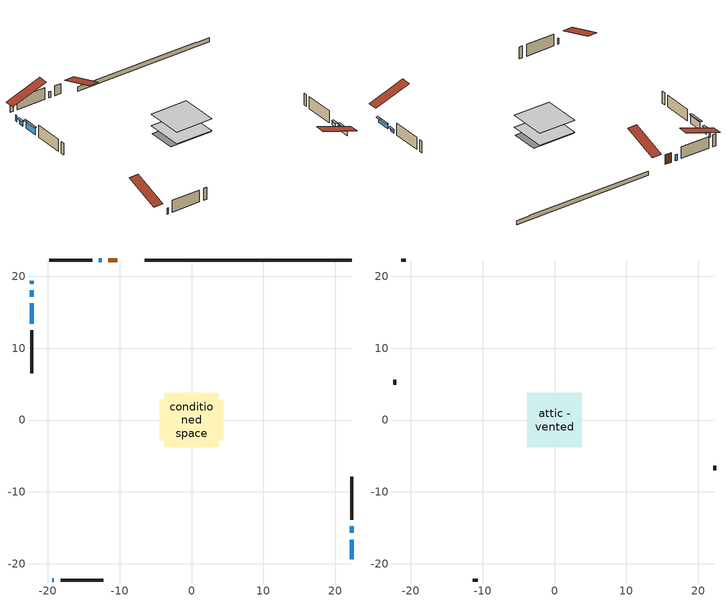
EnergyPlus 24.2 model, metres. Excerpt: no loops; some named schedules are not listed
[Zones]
conditioned space
 floor adiabatic (Floor2 construction): -3.51,-3.51 -3.51,3.51 3.51,3.51 3.51,-3.51 z0.91
 floor adiabatic (AdiabaticFloorConstruction): -3.82,-3.82 -3.82,3.82 3.82,3.82 3.82,-3.82 z0.91
 floor foundation (Slab1 construction): -4.4,-2.8 -4.4,2.8 4.4,2.8 4.4,-2.8 z0
 wall outside (AdiabaticWallConstruction 1): -10.33,22.28 -11.59,22.28 z0.91:2.94
 wall outside (AdiabaticWallConstruction): -12.51,22.28 -12.9,22.28 / -22.28,19.39 -22.28,19.01 / -19.39,-22.28 -19.16,-22.28 z0.91:2.13; 22.28,-19.39 22.28,-16.65 / -22.28,18.08 -22.28,17.17 z0.91:1.83; 22.28,-15.72 22.28,-14.8 z0.91:1.52; -22.28,16.24 -22.28,13.39 z0.91:2.43
 wall outside (Wall1 construction): -13.82,22.28 -19.78,22.28 / -18.24,-22.28 -12.28,-22.28 / -22.28,12.47 -22.28,6.51 / 22.28,-13.88 22.28,-7.92 z0.91:3.35
 wall foundation (FoundationWall1 construction): -6.51,22.28,0 -6.51,22.28,0.91 19.4,22.28,0.91 19.4,22.28,0.81 22.28,22.28,0.81 22.28,22.28,0
 window (WindowConstruction 4): -12.51,22.28 -12.9,22.28 z0.91:2.13
 window (WindowConstruction 5): -22.28,19.39 -22.28,19.01 z0.91:2.13
 window (WindowConstruction): 22.28,-19.39 22.28,-16.65 z0.91:1.82
 window (WindowConstruction 1): 22.28,-15.72 22.28,-14.81 z0.91:1.52
 window (WindowConstruction 2): -22.28,18.08 -22.28,17.17 z0.91:1.82
 window (WindowConstruction 3): -22.28,16.24 -22.28,13.4 z0.91:2.43
 window (WindowConstruction 6): -19.39,-22.28 -19.16,-22.28 z0.91:2.13
 door (Door): -10.33,22.28 -11.58,22.28 z0.91:2.94
 ceiling adiabatic (AdiabaticFloorConstruction): 3.82,-3.82 3.82,3.82 -3.82,3.82 -3.82,-3.82 z0.91
attic - vented
 floor to conditioned space (Floor1 construction Reversed): -3.82,-3.82 -3.82,3.82 3.82,3.82 3.82,-3.82 z3.35
 wall outside (Wall2 construction): -20.71,22.28 -21.35,22.28 / -11.35,-22.28 -10.71,-22.28 / -22.28,5.58 -22.28,4.94 / 22.28,-6.99 22.28,-6.35 z0.91:3.35
 roof outside (Roof1 construction): -9.4,22.28,3.35 -9.4,14.84,5.83 -7.44,14.84,5.83 -7.44,22.28,3.35; -20.32,-22.28,3.35 -20.32,-14.84,5.83 -22.28,-14.84,5.83 -22.28,-22.28,3.35; -22.28,20.32,3.35 -14.84,20.32,5.83 -14.84,22.28,5.83 -22.28,22.28,3.35; 22.28,-20.32,3.35 14.84,-20.32,5.83 14.84,-22.28,5.83 22.28,-22.28,3.35
shading: 22.28,-16.45 22.28,-19.59 22.69,-19.59 22.69,-16.45 z2.03; 22.28,-14.61 22.28,-15.92 22.69,-15.92 22.69,-14.61 z1.72; -22.28,16.97 -22.28,18.28 -22.69,18.28 -22.69,16.97 z2.03; -22.28,13.19 -22.28,16.44 -22.69,16.44 -22.69,13.19 z2.64
[Building]
Building 1: Terrain=Suburbs
[Site:Location]
Trenton AP_ON: Latitude {deg}=44.12; Longitude {deg}=-77.53; Time Zone {hr}=-5; Elevation {m}=86; Keep Site Location Information=Yes
[Site:GroundTemperature:Shallow]
3.8015, 1.8568, 1.70106, 2.62392, 6.3287, 10.0162, 13.2131, 15.2382, 15.4103, 13.7632, 10.6478, 7.07342
[Site:WaterMainsTemperature]
Calculation Method=Schedule; Temperature Schedule=mains temperature schedule
[Material] Roughness=Rough; Thermal Absorptance=0.9
Name | Thickness {m} | Conductivity {W/m-K} | Density {kg/m3} | Specific Heat {J/kg-K} | Solar Absorptance | Visible Absorptance
asphalt or fiberglass shingles | 0.00635 | 0.162714 | 1121.4 | 1465.45 | 0.4 | 0.4
ceiling stud and cavity | 0.1397 | 0.0789425 | 65.682 | 1177.47 | 0.7 | 0.7
concrete 4.0 in. | 0.1016 | 1.803125 | 2242.8 | 837.4 | 0.7 | 0.7
concrete 8.0 in. | 0.2032 | 1.803125 | 2242.8 | 837.4 | 0.7 | 0.7
door material | 0.04445 | 0.327969 | 512.64 | 1214.23 | 0.7 | 0.7
exterior vertical ins | 0.0735271 | 0.029427 | 32.04 | 1214.23 | 0.7 | 0.7
floor covering | 0.0127 | 9.015625 | 54.468 | 1339.84 | 0.6 | 0.6
floor covering 1 | 0.0127 | 0.0433444 | 54.468 | 1339.84 | 0.6 | 0.6
floor rigid ins; wall rigid ins | 0.512978 | 0.029427 | 32.04 | 1214.23 | 0.7 | 0.7
floor stud and cavity | 0.0889 | 0.197063 | 50.32683 | 1063.81 | 0.7 | 0.7
floor stud and cavity 1 | 0.1397 | 1.75129 | 37.0049 | 1207.88 | 0.7 | 0.7
furniture material conditioned space 1 | 0.1524 | 0.115458 | 640.8 | 1214.23 | 0.6 | 0.6
gypsum board | 0.0127 | 0.160291 | 801 | 837.4 | 0.6 | 0.6
gypsum board 1 | 0.0127 | 0.160291 | 801 | 837.4 | 0.7 | 0.7
osb sheathing 0.5 in. | 0.0127 | 0.115458 | 512.64 | 1214.23 | 0.7 | 0.7
osb sheathing 0.75 in. | 0.01905 | 0.115458 | 512.64 | 1214.23 | 0.7 | 0.7
slab rigid ins | 0.0355981 | 0.029427 | 32.04 | 1214.23 | 0.7 | 0.7
wall stud and cavity | 0.1397 | 0.305156 | 139.0536 | 1170.24 | 0.7 | 0.7
wall stud and cavity 1 | 0.0889 | 6.1454 | 50.32683 | 1063.81 | 0.6 | 0.6
wall stud and cavity 2 | 0.0889 | 0.380278 | 52.3479 | 1209.89 | 0.7 | 0.7
wall stud and cavity 3 | 0.0889 | 0.391764 | 83.0341 | 1211.67 | 0.7 | 0.7
wood siding | 0.0254 | 0.102417 | 544.68 | 1172.36 | 0.4 | 0.4
wood siding 1 | 0.00254 | 0.102417 | 544.68 | 1172.36 | 0.4 | 0.4
wood siding 2; wood siding 3 | 0.0254 | 0.102417 | 544.68 | 1172.36 | 0.7 | 0.7
[WindowMaterial:SimpleGlazingSystem]
Name | U-Factor {W/m2-K} | Solar Heat Gain Coefficient
WindowMaterial | 3.28416 | 0.51
WindowMaterial 1 | 3.267689 | 0.46
WindowMaterial 2 | 3.296079 | 0.7
WindowMaterial 3 | 2.99571 | 0.59
WindowMaterial 4 | 3.30232 | 0.55
[Construction]
AdiabaticFloorConstruction: floor stud and cavity 1, floor rigid ins, osb sheathing 0.75 in., floor covering 1
AdiabaticWallConstruction: wood siding 2, wall rigid ins, wall stud and cavity 2, gypsum board
AdiabaticWallConstruction 1: wood siding 3, wall rigid ins, wall stud and cavity 2, gypsum board
Door: door material
Floor1 construction Reversed: gypsum board, ceiling stud and cavity
Floor2 construction: floor stud and cavity, floor covering
FoundationWall1 construction: concrete 8.0 in., gypsum board 1
furniture construction conditioned space 1: furniture material conditioned space 1
PartitionWallConstruction: gypsum board, wall stud and cavity 3, gypsum board
Roof1 construction: asphalt or fiberglass shingles
Slab1 construction: slab rigid ins, concrete 4.0 in.
Wall1 construction: wood siding, osb sheathing 0.5 in., wall stud and cavity, gypsum board
Wall2 construction: wood siding 1, wall stud and cavity 1
WindowConstruction; WindowConstruction 2: WindowMaterial
WindowConstruction 1: WindowMaterial 1
WindowConstruction 3: WindowMaterial 2
WindowConstruction 4; WindowConstruction 5: WindowMaterial 3
WindowConstruction 6: WindowMaterial 4
[Zone] Multiplier=1; Part of Total Floor Area=Yes
Name | Volume {m3}
attic - vented | 23.5156
conditioned space | 175.5
[Space]
Name | Zone | Volume {m3}
attic - vented 1 | attic - vented | 23.5156
conditioned space 1 | conditioned space | 175.5
[ZoneInfiltration:EffectiveLeakageArea]
infil attic - vented 1: Zone or Space=attic - vented 1; Schedule=Always On Discrete; Effective Air Leakage Area {cm2}=2547.93; Stack Coefficient=0.000342079; Wind Coefficient=1.24964e-05
[ZoneMixing]
whole house fan mix: Zone or Space=attic - vented; Schedule=Always On Continuous; Design Flow Rate Calculation Method=Flow/Zone; Design Flow Rate {m3/s}=0; Source Zone or Space=conditioned space
[SurfaceProperty:ExposedFoundationPerimeter]
Slab1: Exposed Perimeter Calculation Method=TotalExposedPerimeter; Total Exposed Perimeter {m}=28.79
[InternalMass] Zone or ZoneList=conditioned space; Space or SpaceList=conditioned space 1
Name | Construction | Surface Area {m2}
furniture mass conditioned space 1 | furniture construction conditioned space 1 | 62.7519
partition wall mass | PartitionWallConstruction | 107.64
[Lights]
interior lighting: Zone or ZoneList or Space or SpaceList=conditioned space 1; Schedule=interior lighting schedule; Design Level Calculation Method=LightingLevel; Lighting Level {W}=343.2; Return Air Fraction=0; Fraction Radiant=0.6; Fraction Visible=0.2; Fraction Replaceable=1
[People]
occupants: Zone or ZoneList or Space or SpaceList=conditioned space 1; Number of People Schedule=occupants schedule; Number of People Calculation Method=People; Number of People=3; Fraction Radiant=0.314171; Sensible Heat Fraction=0.56303; Activity Level Schedule=occupants activity schedule; Carbon Dioxide Generation Rate {m3/s-W}=0; Enable ASHRAE 55 Comfort Warnings=No; Mean Radiant Temperature Calculation Type=EnclosureAveraged
[ElectricEquipment] Zone or ZoneList or Space or SpaceList=conditioned space 1; Design Level Calculation Method=EquipmentLevel
Name | Schedule | Design Level {W} | Fraction Latent | Fraction Radiant | Fraction Lost
clothes dryer | clothes dryer schedule | 140.772 | 0.015 | 0.081 | 0.85
clothes washer | clothes washer schedule | 32.1985 | 0.03 | 0.162 | 0.7
cooking range | cooking range schedule | 215.147 | 0.08 | 0.432 | 0.2
dishwasher | dishwasher schedule | 66.8632 | 0.3 | 0.18 | 0.4
fridge | fridge schedule | 72.9452 | 0 | 0.6 | 0
mech vent house fan | mech vent house fan schedule | 0 | 0 | 0 | 1
mech vent house fan cfis | mech vent house fan cfis schedule | 0 | 0 | 0 | 0
misc plug loads | misc plug loads schedule | 494.7 | 0.045 | 0.513 | 0.1
whole house fan | Always On Discrete | 0 | 0 | 0 | 1
[OtherEquipment] Zone or ZoneList or Space or SpaceList=conditioned space 1; Design Level Calculation Method=EquipmentLevel
Name | Fuel Type | Schedule | Design Level {W} | Fraction Latent | Fraction Radiant | Fraction Lost
clothes dryer 1 | Electricity | clothes dryer schedule | 0 | 0.015 | 0.081 | 0.85
cooking range 1 | Electricity | cooking range schedule | 0 | 0.08 | 0.432 | 0.2
general water use latent | None | general water use schedule | 62.594 | 1 | 0 | 0
general water use sensible | None | general water use schedule | -61.6891 | 0 | 0.6 | 0
mech vent house fan latent load | None | Always On Discrete | 0 | 1 | 0 | 0
mech vent house fan sensible load | None | Always On Discrete | 0 | 0 | 0 | 0
water heater energy adjustment1 | Electricity | Always On Discrete | 0.01 | 0 | 0 | 1
[ZoneInfiltration:DesignFlowRate] Zone or ZoneList or Space or SpaceList=conditioned space 1; Schedule=Always On Discrete; Design Flow Rate Calculation Method=Flow/Zone; Design Flow Rate {m3/s}=0
infil flow; natural vent flow; whole house fan flow
[ZoneControl:Thermostat]
conditioned space Thermostat: Zone or ZoneList=conditioned space; Control Type Schedule=conditioned space Thermostat Schedule; Control 1=conditioned space temperature setpoint; Temperature Difference Between Cutout And Setpoint {deltaC}=0
[ThermostatSetpoint:DualSetpoint]
conditioned space temperature setpoint: Heating Setpoint Temperature Schedule=heating setpoint; Cooling Setpoint Temperature Schedule=cooling setpoint
[Zone equipment]
conditioned space: electric baseboard
[Foundation:Kiva]
Foundation Kiva 1: Initial Indoor Air Temperature {C}=18; Wall Height Above Grade {m}=0.910011; Wall Depth Below Slab {m}=0.2032; Custom Block Material Name 1=exterior vertical ins; Custom Block Depth 1 {m}=0.910011; Custom Block X Position 1 {m}=0.2159; Custom Block Z Position 1 {m}=0
[Foundation:Kiva:Settings]
Soil Conductivity {W/m-K}=0.849921; Soil Density {kg/m3}=1842.3; Soil Specific Heat {J/kg-K}=418.7; Ground Solar Absorptivity=0.9; Ground Thermal Absorptivity=0.9; Ground Surface Roughness {m}=0.03; Far-Field Width {m}=40; Deep-Ground Boundary Condition=ZeroFlux; Deep-Ground Depth {m}=40; Minimum Cell Dimension {m}=0.2; Maximum Cell Growth Coefficient=3; Simulation Timestep=Timestep
[Exterior:Lights]
exterior lighting: Schedule=exterior lighting schedule; Design Level {W}=75.6
[EnergyManagementSystem:Sensor] Output:Variable or Output:Meter Index Key=conditioned space
Name | Output:Variable or Output:Meter
conditioned_space_clg_unmet_s | Zone Cooling Setpoint Not Met Time
conditioned_space_htg_unmet_s | Zone Heating Setpoint Not Met Time
fridge_tin_s; tin_s; tin_s_1 | Zone Mean Air Temperature
tout_s | Zone Outdoor Air Drybulb Temperature
win_s | Zone Air Humidity Ratio
[Schedule:Constant]
Name | Hourly Value
Always On Continuous; mech vent house fan schedule; mech vent house fan cfis schedule; Always On Discrete | 1
occupants activity schedule | 117.228
fridge schedule | 0
[Schedule:Day:Interval]
interior lighting schedule day: No, 01:00, 0.108182, 04:00, 0.0901515, 05:00, 0.0991667, 06:00, 0.162273, 07:00, 0.270455, 08:00, 0.342576, 10:00, 0.369621, 11:00, 0.351591, 12:00, 0.333561, 13:00, 0.324545, 14:00, 0.31553, 15:00, 0.333561, 16:00, 0.369621, 17:00, 0.450758, 18:00, 0.585985, 19:00, 0.775303, 20:00, 0.955606, 21:00, 0.991667, 22:00, 0.712197, 23:00, 0.360606, 24:00, 0.162273
interior lighting schedule day 1: No, 01:00, 0.100909, 04:00, 0.0840909, 05:00, 0.0925, 06:00, 0.151364, 07:00, 0.252273, 08:00, 0.319545, 10:00, 0.344773, 11:00, 0.327955, 12:00, 0.311136, 13:00, 0.302727, 14:00, 0.294318, 15:00, 0.311136, 16:00, 0.344773, 17:00, 0.420455, 18:00, 0.546591, 19:00, 0.723182, 20:00, 0.891364, 21:00, 0.925, 22:00, 0.664318, 23:00, 0.336364, 24:00, 0.151364
interior lighting schedule day 2: No, 01:00, 0.0927273, 04:00, 0.0772727, 05:00, 0.085, 06:00, 0.139091, 07:00, 0.231818, 08:00, 0.293636, 10:00, 0.316818, 11:00, 0.301364, 12:00, 0.285909, 13:00, 0.278182, 14:00, 0.270455, 15:00, 0.285909, 16:00, 0.316818, 17:00, 0.386364, 18:00, 0.502273, 19:00, 0.664545, 20:00, 0.819091, 21:00, 0.85, 22:00, 0.610455, 23:00, 0.309091, 24:00, 0.139091
interior lighting schedule default day: No, 24:00, 0
[Schedule:Week:Daily]
interior lighting schedule Week Rule - Jan1-Jan27: interior lighting schedule day, interior lighting schedule day, interior lighting schedule day, interior lighting schedule day, interior lighting schedule day, interior lighting schedule day, interior lighting schedule day, interior lighting schedule default day, interior lighting schedule default day, interior lighting schedule default day, interior lighting schedule default day, interior lighting schedule default day
interior lighting schedule Week Rule - Jan28-Feb3: interior lighting schedule day, interior lighting schedule day, interior lighting schedule day, interior lighting schedule day, interior lighting schedule day 1, interior lighting schedule day 1, interior lighting schedule day 1, interior lighting schedule default day, interior lighting schedule default day, interior lighting schedule default day, interior lighting schedule default day, interior lighting schedule default day
interior lighting schedule Week Rule - Feb4-Feb24: interior lighting schedule day 1, interior lighting schedule day 1, interior lighting schedule day 1, interior lighting schedule day 1, interior lighting schedule day 1, interior lighting schedule day 1, interior lighting schedule day 1, interior lighting schedule default day, interior lighting schedule default day, interior lighting schedule default day, interior lighting schedule default day, interior lighting schedule default day
interior lighting schedule Week Rule - Feb25-Mar3: interior lighting schedule day 1, interior lighting schedule day 1, interior lighting schedule day 1, interior lighting schedule day 1, interior lighting schedule day 2, interior lighting schedule day 2, interior lighting schedule day 2, interior lighting schedule default day, interior lighting schedule default day, interior lighting schedule default day, interior lighting schedule default day, interior lighting schedule default day
interior lighting schedule Week Rule - Mar4-Mar31: interior lighting schedule day 2, interior lighting schedule day 2, interior lighting schedule day 2, interior lighting schedule day 2, interior lighting schedule day 2, interior lighting schedule day 2, interior lighting schedule day 2, interior lighting schedule default day, interior lighting schedule default day, interior lighting schedule default day, interior lighting schedule default day, interior lighting schedule default day
interior lighting schedule Week Rule - Apr1-Apr28: interior lighting schedule day 3, interior lighting schedule day 3, interior lighting schedule day 3, interior lighting schedule day 3, interior lighting schedule day 3, interior lighting schedule day 3, interior lighting schedule day 3, interior lighting schedule default day, interior lighting schedule default day, interior lighting schedule default day, interior lighting schedule default day, interior lighting schedule default day
interior lighting schedule Week Rule - Apr29-May5: interior lighting schedule day 3, interior lighting schedule day 3, interior lighting schedule day 4, interior lighting schedule day 4, interior lighting schedule day 4, interior lighting schedule day 4, interior lighting schedule day 4, interior lighting schedule default day, interior lighting schedule default day, interior lighting schedule default day, interior lighting schedule default day, interior lighting schedule default day
interior lighting schedule Week Rule - May6-May26: interior lighting schedule day 4, interior lighting schedule day 4, interior lighting schedule day 4, interior lighting schedule day 4, interior lighting schedule day 4, interior lighting schedule day 4, interior lighting schedule day 4, interior lighting schedule default day, interior lighting schedule default day, interior lighting schedule default day, interior lighting schedule default day, interior lighting schedule default day
interior lighting schedule Week Rule - May27-Jun2: interior lighting schedule day 4, interior lighting schedule day 4, interior lighting schedule day 4, interior lighting schedule day 4, interior lighting schedule day 4, interior lighting schedule day 5, interior lighting schedule day 5, interior lighting schedule default day, interior lighting schedule default day, interior lighting schedule default day, interior lighting schedule default day, interior lighting schedule default day
interior lighting schedule Week Rule - Jun3-Jun30: interior lighting schedule day 5, interior lighting schedule day 5, interior lighting schedule day 5, interior lighting schedule day 5, interior lighting schedule day 5, interior lighting schedule day 5, interior lighting schedule day 5, interior lighting schedule default day, interior lighting schedule default day, interior lighting schedule default day, interior lighting schedule default day, interior lighting schedule default day
interior lighting schedule Week Rule - Jul1-Jul28: interior lighting schedule day 6, interior lighting schedule day 6, interior lighting schedule day 6, interior lighting schedule day 6, interior lighting schedule day 6, interior lighting schedule day 6, interior lighting schedule day 6, interior lighting schedule default day, interior lighting schedule default day, interior lighting schedule default day, interior lighting schedule default day, interior lighting schedule default day
interior lighting schedule Week Rule - Jul29-Aug4: interior lighting schedule day 6, interior lighting schedule day 6, interior lighting schedule day 6, interior lighting schedule day 7, interior lighting schedule day 7, interior lighting schedule day 7, interior lighting schedule day 7, interior lighting schedule default day, interior lighting schedule default day, interior lighting schedule default day, interior lighting schedule default day, interior lighting schedule default day
interior lighting schedule Week Rule - Aug5-Aug25: interior lighting schedule day 7, interior lighting schedule day 7, interior lighting schedule day 7, interior lighting schedule day 7, interior lighting schedule day 7, interior lighting schedule day 7, interior lighting schedule day 7, interior lighting schedule default day, interior lighting schedule default day, interior lighting schedule default day, interior lighting schedule default day, interior lighting schedule default day
interior lighting schedule Week Rule - Aug26-Sep1: interior lighting schedule day 7, interior lighting schedule day 7, interior lighting schedule day 7, interior lighting schedule day 7, interior lighting schedule day 7, interior lighting schedule day 7, interior lighting schedule day 8, interior lighting schedule default day, interior lighting schedule default day, interior lighting schedule default day, interior lighting schedule default day, interior lighting schedule default day
interior lighting schedule Week Rule - Sep2-Sep29: interior lighting schedule day 8, interior lighting schedule day 8, interior lighting schedule day 8, interior lighting schedule day 8, interior lighting schedule day 8, interior lighting schedule day 8, interior lighting schedule day 8, interior lighting schedule default day, interior lighting schedule default day, interior lighting schedule default day, interior lighting schedule default day, interior lighting schedule default day
interior lighting schedule Week Rule - Sep30-Oct6: interior lighting schedule day 8, interior lighting schedule day 9, interior lighting schedule day 9, interior lighting schedule day 9, interior lighting schedule day 9, interior lighting schedule day 9, interior lighting schedule day 9, interior lighting schedule default day, interior lighting schedule default day, interior lighting schedule default day, interior lighting schedule default day, interior lighting schedule default day
interior lighting schedule Week Rule - Oct7-Oct27: interior lighting schedule day 9, interior lighting schedule day 9, interior lighting schedule day 9, interior lighting schedule day 9, interior lighting schedule day 9, interior lighting schedule day 9, interior lighting schedule day 9, interior lighting schedule default day, interior lighting schedule default day, interior lighting schedule default day, interior lighting schedule default day, interior lighting schedule default day
interior lighting schedule Week Rule - Oct28-Nov3: interior lighting schedule day 9, interior lighting schedule day 9, interior lighting schedule day 9, interior lighting schedule day 9, interior lighting schedule day 10, interior lighting schedule day 10, interior lighting schedule day 10, interior lighting schedule default day, interior lighting schedule default day, interior lighting schedule default day, interior lighting schedule default day, interior lighting schedule default day
interior lighting schedule Week Rule - Nov4-Nov24: interior lighting schedule day 10, interior lighting schedule day 10, interior lighting schedule day 10, interior lighting schedule day 10, interior lighting schedule day 10, interior lighting schedule day 10, interior lighting schedule day 10, interior lighting schedule default day, interior lighting schedule default day, interior lighting schedule default day, interior lighting schedule default day, interior lighting schedule default day
interior lighting schedule Week Rule - Nov25-Dec1: interior lighting schedule day 10, interior lighting schedule day 10, interior lighting schedule day 10, interior lighting schedule day 10, interior lighting schedule day 10, interior lighting schedule day 10, interior lighting schedule day 11, interior lighting schedule default day, interior lighting schedule default day, interior lighting schedule default day, interior lighting schedule default day, interior lighting schedule default day
interior lighting schedule Week Rule - Dec2-Dec31: interior lighting schedule day 11, interior lighting schedule day 11, interior lighting schedule day 11, interior lighting schedule day 11, interior lighting schedule day 11, interior lighting schedule day 11, interior lighting schedule day 11, interior lighting schedule default day, interior lighting schedule default day, interior lighting schedule default day, interior lighting schedule default day, interior lighting schedule default day
occupants schedule Week Rule - Jan1-Dec31: occupants schedule day, occupants schedule day, occupants schedule day, occupants schedule day, occupants schedule day, occupants schedule day, occupants schedule day, occupants schedule default day, occupants schedule default day, occupants schedule default day, occupants schedule default day, occupants schedule default day
clothes dryer schedule Week Rule - Jan1-Dec31: clothes dryer schedule day, clothes dryer schedule day, clothes dryer schedule day, clothes dryer schedule day, clothes dryer schedule day, clothes dryer schedule day, clothes dryer schedule day, clothes dryer schedule default day, clothes dryer schedule default day, clothes dryer schedule default day, clothes dryer schedule default day, clothes dryer schedule default day
clothes washer schedule Week Rule - Jan1-Dec31: clothes washer schedule day, clothes washer schedule day, clothes washer schedule day, clothes washer schedule day, clothes washer schedule day, clothes washer schedule day, clothes washer schedule day, clothes washer schedule default day, clothes washer schedule default day, clothes washer schedule default day, clothes washer schedule default day, clothes washer schedule default day
cooking range schedule Week Rule - Jan1-Dec31: cooking range schedule day, cooking range schedule day, cooking range schedule day, cooking range schedule day, cooking range schedule day, cooking range schedule day, cooking range schedule day, cooking range schedule default day, cooking range schedule default day, cooking range schedule default day, cooking range schedule default day, cooking range schedule default day
dishwasher schedule Week Rule - Jan1-Dec31: dishwasher schedule day, dishwasher schedule day, dishwasher schedule day, dishwasher schedule day, dishwasher schedule day, dishwasher schedule day, dishwasher schedule day, dishwasher schedule default day, dishwasher schedule default day, dishwasher schedule default day, dishwasher schedule default day, dishwasher schedule default day
misc plug loads schedule Week Rule - Jan1-Dec31: misc plug loads schedule day, misc plug loads schedule day, misc plug loads schedule day, misc plug loads schedule day, misc plug loads schedule day, misc plug loads schedule day, misc plug loads schedule day, misc plug loads schedule default day, misc plug loads schedule default day, misc plug loads schedule default day, misc plug loads schedule default day, misc plug loads schedule default day
general water use schedule Week Rule - Jan1-Dec31: general water use schedule day, general water use schedule day, general water use schedule day, general water use schedule day, general water use schedule day, general water use schedule day, general water use schedule day, general water use schedule default day, general water use schedule default day, general water use schedule default day, general water use schedule default day, general water use schedule default day
exterior lighting schedule Week Rule - Jan1-Jan27: exterior lighting schedule day, exterior lighting schedule day, exterior lighting schedule day, exterior lighting schedule day, exterior lighting schedule day, exterior lighting schedule day, exterior lighting schedule day, exterior lighting schedule default day, exterior lighting schedule default day, exterior lighting schedule default day, exterior lighting schedule default day, exterior lighting schedule default day
exterior lighting schedule Week Rule - Jan28-Feb3: exterior lighting schedule day, exterior lighting schedule day, exterior lighting schedule day, exterior lighting schedule day, exterior lighting schedule day 1, exterior lighting schedule day 1, exterior lighting schedule day 1, exterior lighting schedule default day, exterior lighting schedule default day, exterior lighting schedule default day, exterior lighting schedule default day, exterior lighting schedule default day
exterior lighting schedule Week Rule - Feb4-Feb24: exterior lighting schedule day 1, exterior lighting schedule day 1, exterior lighting schedule day 1, exterior lighting schedule day 1, exterior lighting schedule day 1, exterior lighting schedule day 1, exterior lighting schedule day 1, exterior lighting schedule default day, exterior lighting schedule default day, exterior lighting schedule default day, exterior lighting schedule default day, exterior lighting schedule default day
exterior lighting schedule Week Rule - Feb25-Mar3: exterior lighting schedule day 1, exterior lighting schedule day 1, exterior lighting schedule day 1, exterior lighting schedule day 1, exterior lighting schedule day 2, exterior lighting schedule day 2, exterior lighting schedule day 2, exterior lighting schedule default day, exterior lighting schedule default day, exterior lighting schedule default day, exterior lighting schedule default day, exterior lighting schedule default day
exterior lighting schedule Week Rule - Mar4-Mar31: exterior lighting schedule day 2, exterior lighting schedule day 2, exterior lighting schedule day 2, exterior lighting schedule day 2, exterior lighting schedule day 2, exterior lighting schedule day 2, exterior lighting schedule day 2, exterior lighting schedule default day, exterior lighting schedule default day, exterior lighting schedule default day, exterior lighting schedule default day, exterior lighting schedule default day
exterior lighting schedule Week Rule - Apr1-Apr28: exterior lighting schedule day 3, exterior lighting schedule day 3, exterior lighting schedule day 3, exterior lighting schedule day 3, exterior lighting schedule day 3, exterior lighting schedule day 3, exterior lighting schedule day 3, exterior lighting schedule default day, exterior lighting schedule default day, exterior lighting schedule default day, exterior lighting schedule default day, exterior lighting schedule default day
exterior lighting schedule Week Rule - Apr29-May5: exterior lighting schedule day 3, exterior lighting schedule day 3, exterior lighting schedule day 4, exterior lighting schedule day 4, exterior lighting schedule day 4, exterior lighting schedule day 4, exterior lighting schedule day 4, exterior lighting schedule default day, exterior lighting schedule default day, exterior lighting schedule default day, exterior lighting schedule default day, exterior lighting schedule default day
exterior lighting schedule Week Rule - May6-May26: exterior lighting schedule day 4, exterior lighting schedule day 4, exterior lighting schedule day 4, exterior lighting schedule day 4, exterior lighting schedule day 4, exterior lighting schedule day 4, exterior lighting schedule day 4, exterior lighting schedule default day, exterior lighting schedule default day, exterior lighting schedule default day, exterior lighting schedule default day, exterior lighting schedule default day
exterior lighting schedule Week Rule - May27-Jun2: exterior lighting schedule day 4, exterior lighting schedule day 4, exterior lighting schedule day 4, exterior lighting schedule day 4, exterior lighting schedule day 4, exterior lighting schedule day 5, exterior lighting schedule day 5, exterior lighting schedule default day, exterior lighting schedule default day, exterior lighting schedule default day, exterior lighting schedule default day, exterior lighting schedule default day
exterior lighting schedule Week Rule - Jun3-Jun30: exterior lighting schedule day 5, exterior lighting schedule day 5, exterior lighting schedule day 5, exterior lighting schedule day 5, exterior lighting schedule day 5, exterior lighting schedule day 5, exterior lighting schedule day 5, exterior lighting schedule default day, exterior lighting schedule default day, exterior lighting schedule default day, exterior lighting schedule default day, exterior lighting schedule default day
exterior lighting schedule Week Rule - Jul1-Jul28: exterior lighting schedule day 6, exterior lighting schedule day 6, exterior lighting schedule day 6, exterior lighting schedule day 6, exterior lighting schedule day 6, exterior lighting schedule day 6, exterior lighting schedule day 6, exterior lighting schedule default day, exterior lighting schedule default day, exterior lighting schedule default day, exterior lighting schedule default day, exterior lighting schedule default day
exterior lighting schedule Week Rule - Jul29-Aug4: exterior lighting schedule day 6, exterior lighting schedule day 6, exterior lighting schedule day 6, exterior lighting schedule day 7, exterior lighting schedule day 7, exterior lighting schedule day 7, exterior lighting schedule day 7, exterior lighting schedule default day, exterior lighting schedule default day, exterior lighting schedule default day, exterior lighting schedule default day, exterior lighting schedule default day
exterior lighting schedule Week Rule - Aug5-Aug25: exterior lighting schedule day 7, exterior lighting schedule day 7, exterior lighting schedule day 7, exterior lighting schedule day 7, exterior lighting schedule day 7, exterior lighting schedule day 7, exterior lighting schedule day 7, exterior lighting schedule default day, exterior lighting schedule default day, exterior lighting schedule default day, exterior lighting schedule default day, exterior lighting schedule default day
exterior lighting schedule Week Rule - Aug26-Sep1: exterior lighting schedule day 7, exterior lighting schedule day 7, exterior lighting schedule day 7, exterior lighting schedule day 7, exterior lighting schedule day 7, exterior lighting schedule day 7, exterior lighting schedule day 8, exterior lighting schedule default day, exterior lighting schedule default day, exterior lighting schedule default day, exterior lighting schedule default day, exterior lighting schedule default day
exterior lighting schedule Week Rule - Sep2-Sep29: exterior lighting schedule day 8, exterior lighting schedule day 8, exterior lighting schedule day 8, exterior lighting schedule day 8, exterior lighting schedule day 8, exterior lighting schedule day 8, exterior lighting schedule day 8, exterior lighting schedule default day, exterior lighting schedule default day, exterior lighting schedule default day, exterior lighting schedule default day, exterior lighting schedule default day
exterior lighting schedule Week Rule - Sep30-Oct6: exterior lighting schedule day 8, exterior lighting schedule day 9, exterior lighting schedule day 9, exterior lighting schedule day 9, exterior lighting schedule day 9, exterior lighting schedule day 9, exterior lighting schedule day 9, exterior lighting schedule default day, exterior lighting schedule default day, exterior lighting schedule default day, exterior lighting schedule default day, exterior lighting schedule default day
exterior lighting schedule Week Rule - Oct7-Oct27: exterior lighting schedule day 9, exterior lighting schedule day 9, exterior lighting schedule day 9, exterior lighting schedule day 9, exterior lighting schedule day 9, exterior lighting schedule day 9, exterior lighting schedule day 9, exterior lighting schedule default day, exterior lighting schedule default day, exterior lighting schedule default day, exterior lighting schedule default day, exterior lighting schedule default day
exterior lighting schedule Week Rule - Oct28-Nov3: exterior lighting schedule day 9, exterior lighting schedule day 9, exterior lighting schedule day 9, exterior lighting schedule day 9, exterior lighting schedule day 10, exterior lighting schedule day 10, exterior lighting schedule day 10, exterior lighting schedule default day, exterior lighting schedule default day, exterior lighting schedule default day, exterior lighting schedule default day, exterior lighting schedule default day
exterior lighting schedule Week Rule - Nov4-Nov24: exterior lighting schedule day 10, exterior lighting schedule day 10, exterior lighting schedule day 10, exterior lighting schedule day 10, exterior lighting schedule day 10, exterior lighting schedule day 10, exterior lighting schedule day 10, exterior lighting schedule default day, exterior lighting schedule default day, exterior lighting schedule default day, exterior lighting schedule default day, exterior lighting schedule default day
exterior lighting schedule Week Rule - Nov25-Dec1: exterior lighting schedule day 10, exterior lighting schedule day 10, exterior lighting schedule day 10, exterior lighting schedule day 10, exterior lighting schedule day 10, exterior lighting schedule day 10, exterior lighting schedule day 11, exterior lighting schedule default day, exterior lighting schedule default day, exterior lighting schedule default day, exterior lighting schedule default day, exterior lighting schedule default day
exterior lighting schedule Week Rule - Dec2-Dec31: exterior lighting schedule day 11, exterior lighting schedule day 11, exterior lighting schedule day 11, exterior lighting schedule day 11, exterior lighting schedule day 11, exterior lighting schedule day 11, exterior lighting schedule day 11, exterior lighting schedule default day, exterior lighting schedule default day, exterior lighting schedule default day, exterior lighting schedule default day, exterior lighting schedule default day
[Schedule:Year]
interior lighting schedule: interior lighting schedule Week Rule - Jan1-Jan27, 1, 1, 1, 27, interior lighting schedule Week Rule - Jan28-Feb3, 1, 28, 2, 3, interior lighting schedule Week Rule - Feb4-Feb24, 2, 4, 2, 24, interior lighting schedule Week Rule - Feb25-Mar3, 2, 25, 3, 3, interior lighting schedule Week Rule - Mar4-Mar31, 3, 4, 3, 31, interior lighting schedule Week Rule - Apr1-Apr28, 4, 1, 4, 28, interior lighting schedule Week Rule - Apr29-May5, 4, 29, 5, 5, interior lighting schedule Week Rule - May6-May26, 5, 6, 5, 26, interior lighting schedule Week Rule - May27-Jun2, 5, 27, 6, 2, interior lighting schedule Week Rule - Jun3-Jun30, 6, 3, 6, 30, interior lighting schedule Week Rule - Jul1-Jul28, 7, 1, 7, 28, interior lighting schedule Week Rule - Jul29-Aug4, 7, 29, 8, 4, interior lighting schedule Week Rule - Aug5-Aug25, 8, 5, 8, 25, interior lighting schedule Week Rule - Aug26-Sep1, 8, 26, 9, 1, interior lighting schedule Week Rule - Sep2-Sep29, 9, 2, 9, 29, interior lighting schedule Week Rule - Sep30-Oct6, 9, 30, 10, 6, interior lighting schedule Week Rule - Oct7-Oct27, 10, 7, 10, 27, interior lighting schedule Week Rule - Oct28-Nov3, 10, 28, 11, 3, interior lighting schedule Week Rule - Nov4-Nov24, 11, 4, 11, 24, interior lighting schedule Week Rule - Nov25-Dec1, 11, 25, 12, 1, interior lighting schedule Week Rule - Dec2-Dec31, 12, 2, 12, 31
occupants schedule: occupants schedule Week Rule - Jan1-Dec31, 1, 1, 12, 31
clothes dryer schedule: clothes dryer schedule Week Rule - Jan1-Dec31, 1, 1, 12, 31
clothes washer schedule: clothes washer schedule Week Rule - Jan1-Dec31, 1, 1, 12, 31
cooking range schedule: cooking range schedule Week Rule - Jan1-Dec31, 1, 1, 12, 31
dishwasher schedule: dishwasher schedule Week Rule - Jan1-Dec31, 1, 1, 12, 31
misc plug loads schedule: misc plug loads schedule Week Rule - Jan1-Dec31, 1, 1, 12, 31
general water use schedule: general water use schedule Week Rule - Jan1-Dec31, 1, 1, 12, 31
heating setpoint: heating setpoint Week Rule - Jan1-Dec31, 1, 1, 12, 31
cooling setpoint: cooling setpoint Week Rule - Jan1-Dec31, 1, 1, 12, 31
exterior lighting schedule: exterior lighting schedule Week Rule - Jan1-Jan27, 1, 1, 1, 27, exterior lighting schedule Week Rule - Jan28-Feb3, 1, 28, 2, 3, exterior lighting schedule Week Rule - Feb4-Feb24, 2, 4, 2, 24, exterior lighting schedule Week Rule - Feb25-Mar3, 2, 25, 3, 3, exterior lighting schedule Week Rule - Mar4-Mar31, 3, 4, 3, 31, exterior lighting schedule Week Rule - Apr1-Apr28, 4, 1, 4, 28, exterior lighting schedule Week Rule - Apr29-May5, 4, 29, 5, 5, exterior lighting schedule Week Rule - May6-May26, 5, 6, 5, 26, exterior lighting schedule Week Rule - May27-Jun2, 5, 27, 6, 2, exterior lighting schedule Week Rule - Jun3-Jun30, 6, 3, 6, 30, exterior lighting schedule Week Rule - Jul1-Jul28, 7, 1, 7, 28, exterior lighting schedule Week Rule - Jul29-Aug4, 7, 29, 8, 4, exterior lighting schedule Week Rule - Aug5-Aug25, 8, 5, 8, 25, exterior lighting schedule Week Rule - Aug26-Sep1, 8, 26, 9, 1, exterior lighting schedule Week Rule - Sep2-Sep29, 9, 2, 9, 29, exterior lighting schedule Week Rule - Sep30-Oct6, 9, 30, 10, 6, exterior lighting schedule Week Rule - Oct7-Oct27, 10, 7, 10, 27, exterior lighting schedule Week Rule - Oct28-Nov3, 10, 28, 11, 3, exterior lighting schedule Week Rule - Nov4-Nov24, 11, 4, 11, 24, exterior lighting schedule Week Rule - Nov25-Dec1, 11, 25, 12, 1, exterior lighting schedule Week Rule - Dec2-Dec31, 12, 2, 12, 31
[Schedule:Compact]
conditioned space Thermostat Schedule: Through: 12/31, For: AllDays, Until: 24:00, 4
mains temperature schedule: Through: 01/01, For: AllDays, Until: 24:00, 7.86667, Through: 01/02, For: AllDays, Until: 24:00, 7.8, Through: 01/03, For: AllDays, Until: 24:00, 7.735, Through: 01/04, For: AllDays, Until: 24:00, 7.67111, Through: 01/05, For: AllDays, Until: 24:00, 7.60778, Through: 01/06, For: AllDays, Until: 24:00, 7.54611, Through: 01/07, For: AllDays, Until: 24:00, 7.48611, Through: 01/08, For: AllDays, Until: 24:00, 7.42667, Through: 01/09, For: AllDays, Until: 24:00, 7.36889, Through: 01/10, For: AllDays, Until: 24:00, 7.31222, Through: 01/11, For: AllDays, Until: 24:00, 7.25722, Through: 01/12, For: AllDays, Until: 24:00, 7.20333, Through: 01/13, For: AllDays, Until: 24:00, 7.15056, Through: 01/14, For: AllDays, Until: 24:00, 7.09944, Through: 01/15, For: AllDays, Until: 24:00, 7.04944, Through: 01/16, For: AllDays, Until: 24:00, 7.00111, Through: 01/17, For: AllDays, Until: 24:00, 6.95389, Through: 01/18, For: AllDays, Until: 24:00, 6.90778, Through: 01/19, For: AllDays, Until: 24:00, 6.86389, Through: 01/20, For: AllDays, Until: 24:00, 6.82111, Through: 01/21, For: AllDays, Until: 24:00, 6.77944, Through: 01/22, For: AllDays, Until: 24:00, 6.73944, Through: 01/23, For: AllDays, Until: 24:00, 6.70111, Through: 01/24, For: AllDays, Until: 24:00, 6.66444, Through: 01/25, For: AllDays, Until: 24:00, 6.62889, Through: 01/26, For: AllDays, Until: 24:00, 6.595, Through: 01/27, For: AllDays, Until: 24:00, 6.56222, Through: 01/28, For: AllDays, Until: 24:00, 6.53167, Through: 01/29, For: AllDays, Until: 24:00, 6.50222, Through: 01/30, For: AllDays, Until: 24:00, 6.47444, Through: 01/31, For: AllDays, Until: 24:00, 6.44833, Through: 02/01, For: AllDays, Until: 24:00, 6.42333, Through: 02/02, For: AllDays, Until: 24:00, 6.40056, Through: 02/03, For: AllDays, Until: 24:00, 6.37889, Through: 02/04, For: AllDays, Until: 24:00, 6.35889, Through: 02/05, For: AllDays, Until: 24:00, 6.34056, Through: 02/06, For: AllDays, Until: 24:00, 6.32389, Through: 02/07, For: AllDays, Until: 24:00, 6.30833, Through: 02/08, For: AllDays, Until: 24:00, 6.295, Through: 02/09, For: AllDays, Until: 24:00, 6.28278, Through: 02/10, For: AllDays, Until: 24:00, 6.27278, Through: 02/11, For: AllDays, Until: 24:00, 6.26389, Through: 02/12, For: AllDays, Until: 24:00, 6.25667, Through: 02/13, For: AllDays, Until: 24:00, 6.25111, Through: 02/14, For: AllDays, Until: 24:00, 6.24722, Through: 02/15, For: AllDays, Until: 24:00, 6.245, Through: 02/16, For: AllDays, Until: 24:00, 6.24444, Through: 02/17, For: AllDays, Until: 24:00, 6.24556, Through: 02/18, For: AllDays, Until: 24:00, 6.24778, Through: 02/19, For: AllDays, Until: 24:00, 6.25222, Through: 02/20, For: AllDays, Until: 24:00, 6.25778, Through: 02/21, For: AllDays, Until: 24:00, 6.26556, Through: 02/22, For: AllDays, Until: 24:00, 6.27444, Through: 02/23, For: AllDays, Until: 24:00, 6.285, Through: 02/24, For: AllDays, Until: 24:00, 6.29778, Through: 02/25, For: AllDays, Until: 24:00, 6.31167, Through: 02/26, For: AllDays, Until: 24:00, 6.32722, Through: 02/27, For: AllDays, Until: 24:00, 6.34389, Through: 02/28, For: AllDays, Until: 24:00, 6.36278, Through: 03/01, For: AllDays, Until: 24:00, 6.38333, Through: 03/02, For: AllDays, Until: 24:00, 6.405, Through: 03/03, For: AllDays, Until: 24:00, 6.42833, Through: 03/04, For: AllDays, Until: 24:00, 6.45333, Through: 03/05, For: AllDays, Until: 24:00, 6.48, Through: 03/06, For: AllDays, Until: 24:00, 6.50833, Through: 03/07, For: AllDays, Until: 24:00, 6.53778, Through: 03/08, For: AllDays, Until: 24:00, 6.56889, Through: 03/09, For: AllDays, Until: 24:00, 6.60167, Through: 03/10, For: AllDays, Until: 24:00, 6.63611, Through: 03/11, For: AllDays, Until: 24:00, 6.67167, Through: 03/12, For: AllDays, Until: 24:00, 6.70889, Through: 03/13, For: AllDays, Until: 24:00, 6.74778, Through: 03/14, For: AllDays, Until: 24:00, 6.78778, Through: 03/15, For: AllDays, Until: 24:00, 6.82944, Through: 03/16, For: AllDays, Until: 24:00, 6.87278, Through: 03/17, For: AllDays, Until: 24:00, 6.91722, Through: 03/18, For: AllDays, Until: 24:00, 6.96333, Through: 03/19, For: AllDays, Until: 24:00, 7.01056, Through: 03/20, For: AllDays, Until: 24:00, 7.05944, Through: 03/21, For: AllDays, Until: 24:00, 7.11, Through: 03/22, For: AllDays, Until: 24:00, 7.16111, Through: 03/23, For: AllDays, Until: 24:00, 7.21444, Through: 03/24, For: AllDays, Until: 24:00, 7.26833, Through: 03/25, For: AllDays, Until: 24:00, 7.32389, Through: 03/26, For: AllDays, Until: 24:00, 7.38111, Through: 03/27, For: AllDays, Until: 24:00, 7.43889, Through: 03/28, For: AllDays, Until: 24:00, 7.49833, Through: 03/29, For: AllDays, Until: 24:00, 7.55889, Through: 03/30, For: AllDays, Until: 24:00, 7.62111, Through: 03/31, For: AllDays, Until: 24:00, 7.68389, Through: 04/01, For: AllDays, Until: 24:00, 7.74833, Through: 04/02, For: AllDays, Until: 24:00, 7.81389, Through: 04/03, For: AllDays, Until: 24:00, 7.88056, Through: 04/04, For: AllDays, Until: 24:00, 7.94833, Through: 04/05, For: AllDays, Until: 24:00, 8.01722, Through: 04/06, For: AllDays, Until: 24:00, 8.08722, Through: 04/07, For: AllDays, Until: 24:00, 8.15833, Through: 04/08, For: AllDays, Until: 24:00, 8.23056, Through: 04/09, For: AllDays, Until: 24:00, 8.30333, Through: 04/10, For: AllDays, Until: 24:00, 8.37778, Through: 04/11, For: AllDays, Until: 24:00, 8.45278, Through: 04/12, For: AllDays, Until: 24:00, 8.52889, Through: 04/13, For: AllDays, Until: 24:00, 8.60611, Through: 04/14, For: AllDays, Until: 24:00, 8.68389, Through: 04/15, For: AllDays, Until: 24:00, 8.76278, Through: 04/16, For: AllDays, Until: 24:00, 8.84278, Through: 04/17, For: AllDays, Until: 24:00, 8.92333, Through: 04/18, For: AllDays, Until: 24:00, 9.005, Through: 04/19, For: AllDays, Until: 24:00, 9.08722, Through: 04/20, For: AllDays, Until: 24:00, 9.17, Through: 04/21, For: AllDays, Until: 24:00, 9.25389, Through: 04/22, For: AllDays, Until: 24:00, 9.33833, Through: 04/23, For: AllDays, Until: 24:00, 9.42389, Through: 04/24, For: AllDays, Until: 24:00, 9.51, Through: 04/25, For: AllDays, Until: 24:00, 9.59611, Through: 04/26, For: AllDays, Until: 24:00, 9.68333, Through: 04/27, For: AllDays, Until: 24:00, 9.77111, Through: 04/28, For: AllDays, Until: 24:00, 9.86, Through: 04/29, For: AllDays, Until: 24:00, 9.94889, Through: 04/30, For: AllDays, Until: 24:00, 10.0383, Through: 05/01, For: AllDays, Until: 24:00, 10.1283, Through: 05/02, For: AllDays, Until: 24:00, 10.2189, Through: 05/03, For: AllDays, Until: 24:00, 10.3094, Through: 05/04, For: AllDays, Until: 24:00, 10.4006, Through: 05/05, For: AllDays, Until: 24:00, 10.4928, Through: 05/06, For: AllDays, Until: 24:00, 10.5844, Through: 05/07, For: AllDays, Until: 24:00, 10.6772, Through: 05/08, For: AllDays, Until: 24:00, 10.7694, Through: 05/09, For: AllDays, Until: 24:00, 10.8628, Through: 05/10, For: AllDays, Until: 24:00, 10.9561, Through: 05/11, For: AllDays, Until: 24:00, 11.0494, Through: 05/12, For: AllDays, Until: 24:00, 11.1433, Through: 05/13, For: AllDays, Until: 24:00, 11.2372, Through: 05/14, For: AllDays, Until: 24:00, 11.3311, Through: 05/15, For: AllDays, Until: 24:00, 11.425, Through: 05/16, For: AllDays, Until: 24:00, 11.5194, Through: 05/17, For: AllDays, Until: 24:00, 11.6133, Through: 05/18, For: AllDays, Until: 24:00, 11.7078, Through: 05/19, For: AllDays, Until: 24:00, 11.8022, Through: 05/20, For: AllDays, Until: 24:00, 11.8967, Through: 05/21, For: AllDays, Until: 24:00, 11.9906, Through: 05/22, For: AllDays, Until: 24:00, 12.085, Through: 05/23, For: AllDays, Until: 24:00, 12.1789, Through: 05/24, For: AllDays, Until: 24:00, 12.2728, Through: 05/25, For: AllDays, Until: 24:00, 12.3667, Through: 05/26, For: AllDays, Until: 24:00, 12.46, Through: 05/27, For: AllDays, Until: 24:00, 12.5533, Through: 05/28, For: AllDays, Until: 24:00, 12.6467, Through: 05/29, For: AllDays, Until: 24:00, 12.7394, Through: 05/30, For: AllDays, Until: 24:00, 12.8317, Through: 05/31, For: AllDays, Until: 24:00, 12.9239, Through: 06/01, For: AllDays, Until: 24:00, 13.0161, Through: 06/02, For: AllDays, Until: 24:00, 13.1072, Through: 06/03, For: AllDays, Until: 24:00, 13.1983, Through: 06/04, For: AllDays, Until: 24:00, 13.2889, Through: 06/05, For: AllDays, Until: 24:00, 13.3789, Through: 06/06, For: AllDays, Until: 24:00, 13.4689, Through: 06/07, For: AllDays, Until: 24:00, 13.5578, Through: 06/08, For: AllDays, Until: 24:00, 13.6467, Through: 06/09, For: AllDays, Until: 24:00, 13.7344, Through: 06/10, For: AllDays, Until: 24:00, 13.8217, Through: 06/11, For: AllDays, Until: 24:00, 13.9089, Through: 06/12, For: AllDays, Until: 24:00, 13.995, Through: 06/13, For: AllDays, Until: 24:00, 14.0806, Through: 06/14, For: AllDays, Until: 24:00, 14.165, Through: 06/15, For: AllDays, Until: 24:00, 14.2494, Through: 06/16, For: AllDays, Until: 24:00, 14.3328, Through: 06/17, For: AllDays, Until: 24:00, 14.415, Through: 06/18, For: AllDays, Until: 24:00, 14.4967, Through: 06/19, For: AllDays, Until: 24:00, 14.5778, Through: 06/20, For: AllDays, Until: 24:00, 14.6578, Through: 06/21, For: AllDays, Until: 24:00, 14.7372, Through: 06/22, For: AllDays, Until: 24:00, 14.8156, Through: 06/23, For: AllDays, Until: 24:00, 14.8928, Through: 06/24, For: AllDays, Until: 24:00, 14.9694, Through: 06/25, For: AllDays, Until: 24:00, 15.045, Through: 06/26, For: AllDays, Until: 24:00, 15.1194, Through: 06/27, For: AllDays, Until: 24:00, 15.1928, Through: 06/28, For: AllDays, Until: 24:00, 15.2656, Through: 06/29, For: AllDays, Until: 24:00, 15.3367, Through: 06/30, For: AllDays, Until: 24:00, 15.4072, Through: 07/01, For: AllDays, Until: 24:00, 15.4767, Through: 07/02, For: AllDays, Until: 24:00, 15.5444, Through: 07/03, For: AllDays, Until: 24:00, 15.6117, Through: 07/04, For: AllDays, Until: 24:00, 15.6778, Through: 07/05, For: AllDays, Until: 24:00, 15.7422, Through: 07/06, For: AllDays, Until: 24:00, 15.8056, Through: 07/07, For: AllDays, Until: 24:00, 15.8683, Through: 07/08, For: AllDays, Until: 24:00, 15.9294, Through: 07/09, For: AllDays, Until: 24:00, 15.9889, Through: 07/10, For: AllDays, Until: 24:00, 16.0478, Through: 07/11, For: AllDays, Until: 24:00, 16.105, Through: 07/12, For: AllDays, Until: 24:00, 16.1611, Through: 07/13, For: AllDays, Until: 24:00, 16.2156, Through: 07/14, For: AllDays, Until: 24:00, 16.2689, Through: 07/15, For: AllDays, Until: 24:00, 16.3211, Through: 07/16, For: AllDays, Until: 24:00, 16.3717, Through: 07/17, For: AllDays, Until: 24:00, 16.4211, Through: 07/18, For: AllDays, Until: 24:00, 16.4689, Through: 07/19, For: AllDays, Until: 24:00, 16.5156, Through: 07/20, For: AllDays, Until: 24:00, 16.5606, Through: 07/21, For: AllDays, Until: 24:00, 16.6039, Through: 07/22, For: AllDays, Until: 24:00, 16.6461, Through: 07/23, For: AllDays, Until: 24:00, 16.6867, Through: 07/24, For: AllDays, Until: 24:00, 16.7261, Through: 07/25, For: AllDays, Until: 24:00, 16.7639, Through: 07/26, For: AllDays, Until: 24:00, 16.8, Through: 07/27, For: AllDays, Until: 24:00, 16.835, Through: 07/28, For: AllDays, Until: 24:00, 16.8683, Through: 07/29, For: AllDays, Until: 24:00, 16.9, Through: 07/30, For: AllDays, Until: 24:00, 16.9306, Through: 07/31, For: AllDays, Until: 24:00, 16.9589, Through: 08/01, For: AllDays, Until: 24:00, 16.9861, Through: 08/02, For: AllDays, Until: 24:00, 17.0117, Through: 08/03, For: AllDays, Until: 24:00, 17.0356, Through: 08/04, For: AllDays, Until: 24:00, 17.0583, Through: 08/05, For: AllDays, Until: 24:00, 17.0789, Through: 08/06, For: AllDays, Until: 24:00, 17.0983, Through: 08/07, For: AllDays, Until: 24:00, 17.1161, Through: 08/08, For: AllDays, Until: 24:00, 17.1317, Through: 08/09, For: AllDays, Until: 24:00, 17.1461, Through: 08/10, For: AllDays, Until: 24:00, 17.1594, Through: 08/11, For: AllDays, Until: 24:00, 17.1706, Through: 08/12, For: AllDays, Until: 24:00, 17.18, Through: 08/13, For: AllDays, Until: 24:00, 17.1883, Through: 08/14, For: AllDays, Until: 24:00, 17.1944, Through: 08/15, For: AllDays, Until: 24:00, 17.1994, Through: 08/16, For: AllDays, Until: 24:00, 17.2028, Through: 08/17, For: AllDays, Until: 24:00, 17.2039, Through: 08/18, For: AllDays, Until: 24:00, 17.2039, Through: 08/19, For: AllDays, Until: 24:00, 17.2022, Through: 08/20, For: AllDays, Until: 24:00, 17.1989, Through: 08/21, For: AllDays, Until: 24:00, 17.1939, Through: 08/22, For: AllDays, Until: 24:00, 17.1872, Through: 08/23, For: AllDays, Until: 24:00, 17.1794, Through: 08/24, For: AllDays, Until: 24:00, 17.1694, Through: 08/25, For: AllDays, Until: 24:00, 17.1583, Through: 08/26, For: AllDays, Until: 24:00, 17.145, Through: 08/27, For: AllDays, Until: 24:00, 17.1306, Through: 08/28, For: AllDays, Until: 24:00, 17.1144, Through: 08/29, For: AllDays, Until: 24:00, 17.0967, Through: 08/30, For: AllDays, Until: 24:00, 17.0772, Through: 08/31, For: AllDays, Until: 24:00, 17.0561, Through: 09/01, For: AllDays, Until: 24:00, 17.0333, Through: 09/02, For: AllDays, Until: 24:00, 17.0094, Through: 09/03, For: AllDays, Until: 24:00, 16.9833, Through: 09/04, For: AllDays, Until: 24:00, 16.9561, Through: 09/05, For: AllDays, Until: 24:00, 16.9272, Through: 09/06, For: AllDays, Until: 24:00, 16.8972, Through: 09/07, For: AllDays, Until: 24:00, 16.865, Through: 09/08, For: AllDays, Until: 24:00, 16.8317, Through: 09/09, For: AllDays, Until: 24:00, 16.7967, Through: 09/10, For: AllDays, Until: 24:00, 16.7606, Through: 09/11, For: AllDays, Until: 24:00, 16.7228, Through: 09/12, For: AllDays, Until: 24:00, 16.6833, Through: 09/13, For: AllDays, Until: 24:00, 16.6422, Through: 09/14, For: AllDays, Until: 24:00, 16.6, Through: 09/15, For: AllDays, Until: 24:00, 16.5561, Through: 09/16, For: AllDays, Until: 24:00, 16.5111, Through: 09/17, For: AllDays, Until: 24:00, 16.4644, Through: 09/18, For: AllDays, Until: 24:00, 16.4161, Through: 09/19, For: AllDays, Until: 24:00, 16.3667, Through: 09/20, For: AllDays, Until: 24:00, 16.3161, Through: 09/21, For: AllDays, Until: 24:00, 16.2639, Through: 09/22, For: AllDays, Until: 24:00, 16.2106, Through: 09/23, For: AllDays, Until: 24:00, 16.1556, Through: 09/24, For: AllDays, Until: 24:00, 16.0994, Through: 09/25, For: AllDays, Until: 24:00, 16.0422, Through: 09/26, For: AllDays, Until: 24:00, 15.9833, Through: 09/27, For: AllDays, Until: 24:00, 15.9233, Through: 09/28, For: AllDays, Until: 24:00, 15.8622, Through: 09/29, For: AllDays, Until: 24:00, 15.8, Through: 09/30, For: AllDays, Until: 24:00, 15.7361, Through: 10/01, For: AllDays, Until: 24:00, 15.6711, Through: 10/02, For: AllDays, Until: 24:00, 15.605, Through: 10/03, For: AllDays, Until: 24:00, 15.5383, Through: 10/04, For: AllDays, Until: 24:00, 15.47, Through: 10/05, For: AllDays, Until: 24:00, 15.4006, Through: 10/06, For: AllDays, Until: 24:00, 15.33, Through: 10/07, For: AllDays, Until: 24:00, 15.2583, Through: 10/08, For: AllDays, Until: 24:00, 15.1861, Through: 10/09, For: AllDays, Until: 24:00, 15.1122, Through: 10/10, For: AllDays, Until: 24:00, 15.0378, Through: 10/11, For: AllDays, Until: 24:00, 14.9622, Through: 10/12, For: AllDays, Until: 24:00, 14.8856, Through: 10/13, For: AllDays, Until: 24:00, 14.8078, Through: 10/14, For: AllDays, Until: 24:00, 14.7294, Through: 10/15, For: AllDays, Until: 24:00, 14.65, Through: 10/16, For: AllDays, Until: 24:00, 14.57, Through: 10/17, For: AllDays, Until: 24:00, 14.4889, Through: 10/18, For: AllDays, Until: 24:00, 14.4072, Through: 10/19, For: AllDays, Until: 24:00, 14.3244, Through: 10/20, For: AllDays, Until: 24:00, 14.2411, Through: 10/21, For: AllDays, Until: 24:00, 14.1572, Through: 10/22, For: AllDays, Until: 24:00, 14.0722, Through: 10/23, For: AllDays, Until: 24:00, 13.9867, Through: 10/24, For: AllDays, Until: 24:00, 13.9006, Through: 10/25, For: AllDays, Until: 24:00, 13.8133, Through: 10/26, For: AllDays, Until: 24:00, 13.7261, Through: 10/27, For: AllDays, Until: 24:00, 13.6378, Through: 10/28, For: AllDays, Until: 24:00, 13.5494, Through: 10/29, For: AllDays, Until: 24:00, 13.46, Through: 10/30, For: AllDays, Until: 24:00, 13.3706, Through: 10/31, For: AllDays, Until: 24:00, 13.2806, Through: 11/01, For: AllDays, Until: 24:00, 13.1894, Through: 11/02, For: AllDays, Until: 24:00, 13.0983, Through: 11/03, For: AllDays, Until: 24:00, 13.0072, Through: 11/04, For: AllDays, Until: 24:00, 12.915, Through: 11/05, For: AllDays, Until: 24:00, 12.8228, Through: 11/06, For: AllDays, Until: 24:00, 12.7306, Through: 11/07, For: AllDays, Until: 24:00, 12.6378, Through: 11/08, For: AllDays, Until: 24:00, 12.5444, Through: 11/09, For: AllDays, Until: 24:00, 12.4511, Through: 11/10, For: AllDays, Until: 24:00, 12.3578, Through: 11/11, For: AllDays, Until: 24:00, 12.2639, Through: 11/12, For: AllDays, Until: 24:00, 12.17, Through: 11/13, For: AllDays, Until: 24:00, 12.0756, Through: 11/14, For: AllDays, Until: 24:00, 11.9817, Through: 11/15, For: AllDays, Until: 24:00, 11.8872, Through: 11/16, For: AllDays, Until: 24:00, 11.7933, Through: 11/17, For: AllDays, Until: 24:00, 11.6989, Through: 11/18, For: AllDays, Until: 24:00, 11.6044, Through: 11/19, For: AllDays, Until: 24:00, 11.51, Through: 11/20, For: AllDays, Until: 24:00, 11.4161, Through: 11/21, For: AllDays, Until: 24:00, 11.3222, Through: 11/22, For: AllDays, Until: 24:00, 11.2278, Through: 11/23, For: AllDays, Until: 24:00, 11.1339, Through: 11/24, For: AllDays, Until: 24:00, 11.0406, Through: 11/25, For: AllDays, Until: 24:00, 10.9472, Through: 11/26, For: AllDays, Until: 24:00, 10.8539, Through: 11/27, For: AllDays, Until: 24:00, 10.7606, Through: 11/28, For: AllDays, Until: 24:00, 10.6683, Through: 11/29, For: AllDays, Until: 24:00, 10.5756, Through: 11/30, For: AllDays, Until: 24:00, 10.4839, Through: 12/01, For: AllDays, Until: 24:00, 10.3922, Through: 12/02, For: AllDays, Until: 24:00, 10.3006, Through: 12/03, For: AllDays, Until: 24:00, 10.21, Through: 12/04, For: AllDays, Until: 24:00, 10.1194, Through: 12/05, For: AllDays, Until: 24:00, 10.0294, Through: 12/06, For: AllDays, Until: 24:00, 9.94, Through: 12/07, For: AllDays, Until: 24:00, 9.85111, Through: 12/08, For: AllDays, Until: 24:00, 9.76278, Through: 12/09, For: AllDays, Until: 24:00, 9.675, Through: 12/10, For: AllDays, Until: 24:00, 9.58778, Through: 12/11, For: AllDays, Until: 24:00, 9.50167, Through: 12/12, For: AllDays, Until: 24:00, 9.41556, Through: 12/13, For: AllDays, Until: 24:00, 9.33056, Through: 12/14, For: AllDays, Until: 24:00, 9.24611, Through: 12/15, For: AllDays, Until: 24:00, 9.16222, Through: 12/16, For: AllDays, Until: 24:00, 9.07944, Through: 12/17, For: AllDays, Until: 24:00, 8.99722, Through: 12/18, For: AllDays, Until: 24:00, 8.91556, Through: 12/19, For: AllDays, Until: 24:00, 8.835, Through: 12/20, For: AllDays, Until: 24:00, 8.75556, Through: 12/21, For: AllDays, Until: 24:00, 8.67667, Through: 12/22, For: AllDays, Until: 24:00, 8.59889, Through: 12/23, For: AllDays, Until: 24:00, 8.52167, Through: 12/24, For: AllDays, Until: 24:00, 8.44556, Through: 12/25, For: AllDays, Until: 24:00, 8.37056, Through: 12/26, For: AllDays, Until: 24:00, 8.29667, Through: 12/27, For: AllDays, Until: 24:00, 8.22333, Through: 12/28, For: AllDays, Until: 24:00, 8.15111, Through: 12/29, For: AllDays, Until: 24:00, 8.08056, Through: 12/30, For: AllDays, Until: 24:00, 8.01056, Through: 12/31, For: AllDays, Until: 24:00, 7.94167
